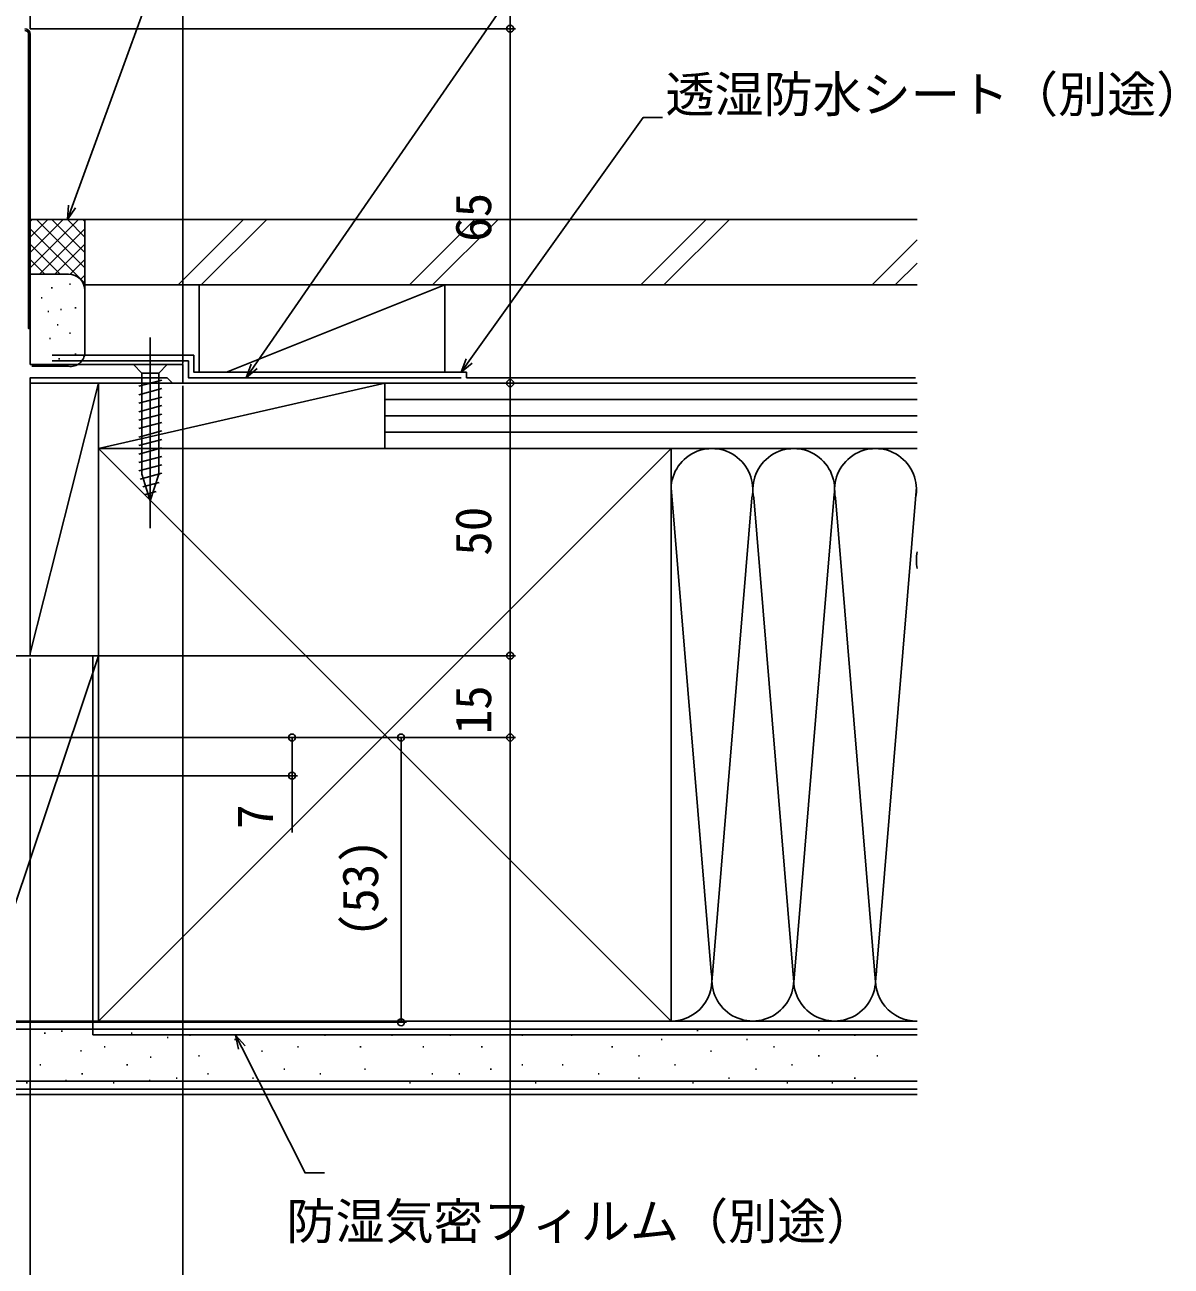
# Model space of a CAD drawing. Units: millimetres, scale not verified. Extents: x -525 to 525, y -783 to 779.
# Drawn here: x 44.5 to 254.7, y -603 to -375.4 of the extents above; entities that cross this region are included whole.
import ezdxf
from ezdxf.enums import TextEntityAlignment as Align

# ---------------------------------------------------------------- set-up
doc = ezdxf.new("R2010")
doc.units = ezdxf.units.MM
doc.header["$LTSCALE"] = 4
for name, color, linetype in [('0-3_YKK_11', 7, 'Continuous'), ('0-5_YKK_13', 4, 'Continuous'), ('0-7_YKK_D', 6, 'Continuous'), ('0-9_YSS_K', 3, 'Continuous'), ('0-A_YSS_KE', 3, 'Continuous')]:
    doc.layers.add(name, color=color, linetype=linetype)
doc.styles.add('ＭＳ ゴシック', font='')
doc.styles.get('ＭＳ ゴシック').set_extended_font_data('MS Gothic')

msp = doc.modelspace()

# ---------------------------------------------------------------- linework, layer by layer
at = {"layer": '0-3_YKK_11'}
for p, q in [((45.193, -377.957), (45.493, -377.657)), ((45.493, -437.676), (45.493, -377.076)), ((45.193, -380.785), (45.493, -380.485)), ((45.193, -383.614), (45.493, -383.314)), ((45.193, -386.442), (45.493, -386.142)), ((45.193, -389.271), (45.493, -388.971)), ((45.193, -392.099), (45.493, -391.799)), ((45.193, -394.928), (45.493, -394.628)), ((45.193, -397.756), (45.493, -397.456)), ((45.193, -400.584), (45.493, -400.284)), ((45.193, -403.413), (45.493, -403.113)), ((45.193, -406.241), (45.493, -405.941)), ((45.193, -409.07), (45.493, -408.77)), ((45.193, -411.898), (45.493, -411.598)), ((45.193, -414.727), (45.493, -414.427)), ((45.193, -417.555), (45.493, -417.255)), ((45.193, -420.383), (45.493, -420.083)), ((45.193, -423.212), (45.493, -422.912)), ((45.193, -426.04), (45.493, -425.74)), ((45.193, -428.869), (45.493, -428.569))]:
    msp.add_line(p, q, dxfattribs=at)
for points in [[(45.493, -377.076), (45.493, -431.076), (45.193, -431.076), (45.193, -377.076)], [(37.693, -491.076), (40.334, -491.076), (40.518, -490.956), (41.068, -490.956), (41.251, -491.076), (45.493, -491.076), (45.493, -440.076), (70.593, -440.076), (71.093, -440.576), (71.593, -441.076), (73.493, -441.076), (73.493, -437.676), (45.493, -437.676)]]:
    msp.add_lwpolyline(points, dxfattribs=at)
for radius in [1, 1, 0.7]:
    msp.add_arc((44.493, -377.076), radius, 0.00001, 89.99999, dxfattribs=at)
at = {"layer": '0-5_YKK_13'}
for p, q in [((67.492, -432.676), (67.493, -467.676)), ((70.592, -437.676), (64.392, -437.676)), ((64.392, -437.676), (65.942, -439.226)), ((65.942, -439.226), (65.942, -457.76)), ((69.042, -439.226), (65.942, -439.226)), ((70.592, -437.676), (69.042, -439.226)), ((69.042, -457.76), (69.042, -439.226)), ((65.392, -441.652), (69.592, -440.527)), ((65.392, -443.205), (69.592, -442.08)), ((65.392, -444.758), (69.592, -443.632)), ((65.392, -446.311), (69.592, -445.185)), ((65.392, -447.864), (69.592, -446.738)), ((65.392, -449.417), (69.592, -448.291)), ((65.392, -450.969), (69.592, -449.844)), ((65.392, -452.522), (69.592, -451.397)), ((65.392, -454.075), (69.592, -452.95)), ((65.392, -455.628), (69.592, -454.503)), ((65.392, -457.181), (69.592, -456.056)), ((65.651, -458.665), (69.592, -457.609)), ((67.493, -462.676), (65.942, -457.76)), ((66.103, -460.097), (69.139, -459.283)), ((67.493, -462.676), (69.042, -457.76)), ((66.554, -461.529), (68.604, -460.979))]:
    msp.add_line(p, q, dxfattribs=at)
at = {"layer": '0-7_YKK_D'}
for p, q in [((45.493, -376.076), (45.493, -265.076)), ((73.493, -437.476), (73.493, -265.076)), ((133.493, -376.076), (133.493, -280.574)), ((45.493, -376.076), (134.493, -376.076)), ((76.493, -376.076), (134.493, -376.076)), ((133.493, -376.076), (133.493, -441.076)), ((73.493, -441.576), (73.493, -745.888)), ((73.993, -441.076), (134.493, -441.076)), ((75.493, -441.076), (134.493, -441.076)), ((133.493, -441.076), (133.493, -491.076)), ((45.493, -491.576), (45.493, -744.794)), ((45.493, -491.576), (45.493, -745.888)), ((45.993, -491.076), (134.493, -491.076)), ((45.993, -491.076), (134.493, -491.076)), ((133.493, -506.076), (133.493, -491.076)), ((18.493, -506.076), (134.493, -506.076)), ((18.493, -506.076), (94.493, -506.076)), ((18.493, -506.076), (134.493, -506.076)), ((18.493, -506.076), (114.493, -506.076)), ((113.493, -506.076), (113.493, -558.293)), ((7.535, -513.074), (94.493, -513.074)), ((-186.282, -558.293), (114.493, -558.293))]:
    msp.add_line(p, q, dxfattribs=at)
for points in [[(52.292, -411.075), (53.164, -408.679), (104.931, -266.524), (108.481, -266.524)], [(85.105, -440.076), (86.554, -437.977), (142.166, -357.415), (145.716, -357.415)], [(124.493, -439.076), (125.976, -437.001), (157.88, -392.379), (161.43, -392.379)], [(53.806, -408.912), (52.292, -411.075), (52.522, -408.445)], [(126.532, -437.399), (124.493, -439.076), (125.42, -436.604)], [(87.116, -438.365), (85.105, -440.076), (85.992, -437.589)], [(93.493, -506.076), (93.493, -513.074), (93.493, -523.482)], [(133.493, -506.076), (133.493, -627.888), (133.493, -764.974)], [(83.651, -563.224), (83.111, -560.64), (84.871, -562.608)], [(83.111, -560.64), (84.261, -562.916), (95.899, -585.946), (99.449, -585.946)]]:
    msp.add_lwpolyline(points, dxfattribs=at)
for centre in [(133.493, -376.076), (133.493, -376.076), (133.493, -441.076), (133.493, -441.076), (133.493, -491.076), (133.493, -491.076), (93.493, -506.076), (113.493, -506.076), (133.493, -506.076), (133.493, -506.076), (93.493, -513.074), (113.493, -558.293)]:
    msp.add_circle(centre, 0.637, dxfattribs=at)
at = {"layer": '0-9_YSS_K'}
for p, q in [((55.493, -411.076), (45.493, -411.076)), ((45.493, -419.933), (54.351, -411.076)), ((45.493, -417.105), (51.522, -411.076)), ((45.493, -414.277), (48.694, -411.076)), ((45.493, -411.448), (45.865, -411.076)), ((55.493, -411.076), (45.493, -411.076)), ((45.493, -419.933), (54.351, -411.076)), ((45.493, -417.105), (51.522, -411.076)), ((45.493, -414.277), (48.694, -411.076)), ((45.493, -411.448), (45.865, -411.076)), ((46.635, -411.076), (55.493, -419.933)), ((46.635, -411.076), (55.493, -419.933)), ((49.463, -411.076), (55.493, -417.105)), ((49.463, -411.076), (55.493, -417.105)), ((52.292, -411.076), (55.493, -414.277)), ((52.292, -411.076), (55.493, -414.277)), ((55.12, -411.076), (55.493, -411.448)), ((55.12, -411.076), (55.493, -411.448)), ((55.493, -424.076), (55.493, -411.076)), ((55.493, -424.076), (55.493, -411.076)), ((84.603, -411.076), (72.603, -423.076)), ((88.846, -411.076), (76.846, -423.076)), ((127.029, -411.076), (115.029, -423.076)), ((131.272, -411.076), (119.272, -423.076)), ((169.456, -411.076), (157.456, -423.076)), ((173.698, -411.076), (161.698, -423.076)), ((45.493, -412.762), (55.493, -422.762)), ((45.493, -412.762), (55.493, -422.762)), ((47.179, -421.076), (55.493, -412.762)), ((47.179, -421.076), (55.493, -412.762)), ((45.493, -415.59), (50.978, -421.076)), ((45.493, -415.59), (50.978, -421.076)), ((50.007, -421.076), (55.493, -415.59)), ((50.007, -421.076), (55.493, -415.59)), ((208.151, -414.807), (199.882, -423.076)), ((45.493, -418.419), (48.167, -421.093)), ((45.493, -418.419), (48.167, -421.093)), ((52.818, -421.093), (55.493, -418.419)), ((52.818, -421.093), (55.493, -418.419)), ((52.493, -421.076), (45.493, -421.076)), ((52.493, -421.076), (45.493, -421.076)), ((208.151, -419.05), (204.125, -423.076)), ((52.688, -422.903), (52.888, -422.903)), ((52.688, -422.903), (52.888, -422.903)), ((54.698, -422.042), (55.493, -421.247)), ((54.698, -422.042), (55.493, -421.247)), ((76.493, -423.076), (76.493, -439.076)), ((76.493, -423.076), (121.493, -423.076)), ((76.493, -423.076), (76.493, -439.076)), ((76.493, -423.076), (121.493, -423.076)), ((81.493, -439.076), (121.493, -423.076)), ((81.493, -439.076), (121.493, -423.076)), ((121.493, -423.076), (121.493, -439.076)), ((121.493, -423.076), (121.493, -439.076)), ((47.493, -425.402), (47.693, -425.402)), ((47.493, -425.402), (47.693, -425.402)), ((49.35, -423.571), (49.55, -423.571)), ((49.35, -423.571), (49.55, -423.571)), ((55.493, -435.476), (55.493, -424.076)), ((55.493, -435.476), (55.493, -424.076)), ((48.682, -427.91), (48.882, -427.91)), ((48.682, -427.91), (48.882, -427.91)), ((51.019, -427.577), (51.219, -427.577)), ((51.019, -427.577), (51.219, -427.577)), ((53.689, -427.243), (53.889, -427.243)), ((53.689, -427.243), (53.889, -427.243)), ((50.416, -430.37), (50.616, -430.37)), ((50.416, -430.37), (50.616, -430.37)), ((52.688, -431.916), (52.888, -431.916)), ((52.688, -431.916), (52.888, -431.916)), ((49.016, -432.918), (49.216, -432.918)), ((49.016, -432.918), (49.216, -432.918)), ((50.685, -436.59), (50.885, -436.59)), ((50.685, -436.59), (50.885, -436.59)), ((53.689, -435.758), (53.889, -435.758)), ((53.689, -435.758), (53.889, -435.758)), ((45.793, -437.976), (52.493, -437.976)), ((45.493, -490.576), (57.993, -441.076)), ((110.493, -441.076), (57.993, -453.076)), ((110.493, -441.076), (57.993, -453.076)), ((121.493, -441.076), (76.493, -441.076)), ((121.493, -441.076), (76.493, -441.076)), ((110.493, -453.076), (110.493, -441.076)), ((110.493, -453.076), (110.493, -441.076)), ((208.151, -441.076), (110.493, -441.076)), ((208.151, -444.076), (110.493, -444.076)), ((208.151, -447.076), (110.493, -447.076)), ((208.151, -450.076), (110.493, -450.076)), ((57.993, -558.076), (162.993, -453.076)), ((57.993, -453.076), (162.993, -558.076)), ((57.993, -558.076), (162.993, -453.076)), ((57.993, -453.076), (162.993, -558.076)), ((110.493, -453.076), (208.151, -453.076)), ((162.993, -453.076), (208.151, -453.076)), ((162.999, -460.27), (170.335, -549.044)), ((177.835, -462.107), (170.493, -550.957)), ((185.493, -550.957), (178.151, -462.107)), ((192.883, -461.521), (185.493, -550.957)), ((193.154, -462.141), (200.493, -550.957)), ((200.493, -550.957), (207.994, -460.183)), ((57.993, -491.076), (35.493, -491.076)), ((57.993, -491.076), (35.493, -558.076)), ((45.493, -491.076), (57.993, -491.076)), ((57.993, -558.076), (57.993, -491.076)), ((57.993, -558.076), (35.493, -558.076)), ((208.151, -559.576), (35.493, -559.576)), ((51.176, -559.905), (51.376, -559.905)), ((162.993, -558.076), (208.151, -558.076)), ((167.753, -559.817), (167.953, -559.817)), ((190.005, -559.817), (190.205, -559.817)), ((48.058, -560.295), (48.258, -560.295)), ((63.974, -560.295), (64.174, -560.295)), ((70.6, -561.075), (70.8, -561.075)), ((74.692, -560.641), (74.892, -560.641)), ((82.933, -561.465), (83.133, -561.465)), ((99.416, -560.641), (99.616, -560.641)), ((111.71, -560.641), (111.91, -560.641)), ((122.424, -560.641), (122.624, -560.641)), ((135.611, -560.641), (135.811, -560.641)), ((144.676, -560.641), (144.876, -560.641)), ((161.16, -561.465), (161.36, -561.465)), ((176.819, -561.465), (177.019, -561.465)), ((196.599, -560.641), (196.799, -560.641)), ((54.685, -563.523), (54.884, -563.523)), ((59.033, -562.79), (59.232, -562.79)), ((76.34, -564.438), (76.54, -564.438)), ((87.878, -563.614), (88.078, -563.614)), ((94.471, -562.79), (94.671, -562.79)), ((105.941, -562.79), (106.141, -562.79)), ((117.479, -562.79), (117.679, -562.79)), ((128.193, -562.79), (128.393, -562.79)), ((152.094, -562.79), (152.294, -562.79)), ((157.039, -564.438), (157.239, -564.438)), ((170.225, -563.614), (170.425, -563.614)), ((181.764, -562.79), (181.964, -562.79)), ((190.005, -564.438), (190.205, -564.438)), ((200.719, -564.438), (200.919, -564.438)), ((47.237, -566.086), (47.437, -566.086)), ((63.153, -566.086), (63.353, -566.086)), ((67.482, -564.693), (67.682, -564.693)), ((91.999, -566.91), (92.199, -566.91)), ((106.765, -566.91), (106.965, -566.91)), ((129.842, -566.91), (130.042, -566.91)), ((135.611, -566.086), (135.811, -566.086)), ((143.028, -566.086), (143.228, -566.086)), ((163.632, -566.086), (163.832, -566.086)), ((178.467, -566.91), (178.667, -566.91)), ((185.06, -566.086), (185.26, -566.086)), ((208.151, -569.076), (35.493, -569.076)), ((51.956, -568.98), (52.156, -568.98)), ((54.912, -567.735), (55.112, -567.735)), ((67.292, -568.98), (67.492, -568.98)), ((72.219, -568.559), (72.419, -568.559)), ((77.988, -567.735), (78.188, -567.735)), ((86.23, -568.559), (86.43, -568.559)), ((98.592, -567.735), (98.792, -567.735)), ((119.128, -567.735), (119.327, -567.735)), ((124.072, -567.735), (124.272, -567.735)), ((149.621, -567.735), (149.821, -567.735)), ((157.039, -568.559), (157.239, -568.559)), ((173.522, -568.559), (173.722, -568.559)), ((196.599, -568.559), (196.799, -568.559)), ((44.764, -569.383), (44.964, -569.383)), ((60.681, -569.383), (60.881, -569.383)), ((115.007, -569.383), (115.207, -569.383)), ((138.083, -569.383), (138.283, -569.383)), ((166.929, -569.383), (167.129, -569.383)), ((184.236, -569.383), (184.436, -569.383)), ((192.478, -569.383), (192.678, -569.383)), ((208.151, -571.576), (35.493, -571.576))]:
    msp.add_line(p, q, dxfattribs=at)
msp.add_lwpolyline([(57.993, -491.076), (57.993, -441.076), (45.493, -441.076), (45.493, -490.576)], dxfattribs=at)
msp.add_lwpolyline([(110.493, -453.076), (110.493, -441.076), (57.993, -441.076), (57.993, -453.076)], close=True, dxfattribs=at)
msp.add_lwpolyline([(110.493, -453.076), (110.493, -441.076), (57.993, -441.076), (57.993, -453.076)], close=True, dxfattribs=at)
for centre, radius, start, end in [((52.493, -424.076), 3, 360, 90), ((52.493, -424.076), 3, 360, 90), ((52.885, -435.396), 2.609, 261.34878, 358.26236), ((170.493, -460.576), 7.5, 348.21668, 191.78379), ((185.493, -460.576), 7.5, 348.21668, 191.78379), ((200.493, -460.576), 7.5, 348.21668, 191.78379), ((215.493, -473.559), 7.5, 168.21621, 191.78379), ((162.993, -550.576), 7.5, 270, 11.78353), ((177.993, -550.576), 7.5, 168.21646, 11.78353), ((192.993, -550.576), 7.5, 168.21646, 11.78353), ((207.993, -550.576), 7.5, 168.21646, 271.20759)]:
    msp.add_arc(centre, radius, start, end, dxfattribs=at)
at = {"layer": '0-A_YSS_KE'}
for p, q in [((208.151, -423.076), (55.493, -423.076)), ((75.493, -435.976), (49.493, -435.976)), ((74.493, -436.976), (49.493, -436.976)), ((125.493, -439.076), (125.493, -440.076)), ((125.493, -440.076), (207.835, -440.076)), ((162.993, -467.04), (162.993, -453.076)), ((162.993, -467.04), (162.993, -453.076)), ((162.993, -558.076), (162.993, -460.576)), ((162.993, -558.076), (162.993, -460.576)), ((56.993, -491.076), (56.993, -560.576)), ((208.151, -558.076), (35.493, -558.076)), ((56.993, -560.576), (208.151, -560.576)), ((208.151, -570.576), (35.493, -570.576))]:
    msp.add_line(p, q, dxfattribs=at)
for points in [[(208.151, -411.076), (55.493, -411.076), (55.493, -423.076)], [(74.493, -436.976), (74.493, -440.076), (124.493, -440.076)], [(75.493, -435.976), (75.493, -439.076), (125.493, -439.076)], [(162.993, -453.076), (57.993, -453.076), (57.993, -558.076), (162.993, -558.076)], [(162.993, -453.076), (57.993, -453.076), (57.993, -558.076), (162.993, -558.076)]]:
    msp.add_lwpolyline(points, dxfattribs=at)

# ---------------------------------------------------------------- texts
at = {"layer": '0-7_YKK_D', "style": 'ＭＳ ゴシック'}
for s, p in [('透湿防水シート（別途）', (161.967, -393.372)), ('防湿気密フィルム（別途）', (92.464, -600.076))]:
    msp.add_text(s, height=6.598, dxfattribs=at).set_placement(p, align=Align.BOTTOM_LEFT)
for s, p in [('65', (131.993, -415.147)), ('50', (131.993, -472.723)), ('15', (131.993, -505.479)), ('7', (91.993, -522.851)), ('(53)', (111.27, -542.693))]:
    msp.add_text(s, height=6.598, rotation=90, dxfattribs=at).set_placement(p, align=Align.BOTTOM_LEFT)

doc.saveas('drawing.dxf')
